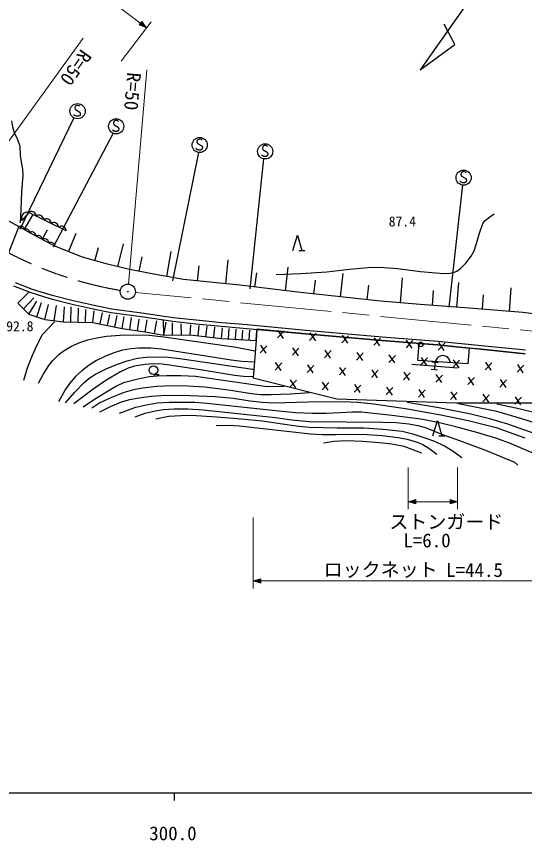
# Model space of a CAD drawing. Units: millimetres, scale not verified. Extents: x 40000 to 680000, y 20000 to 380000.
# Drawn here: x 347256 to 414114, y 198715 to 307242 of the extents above; entities that cross this region are included whole.
import ezdxf
from ezdxf.enums import TextEntityAlignment as Align

# ---------------------------------------------------------------- set-up
doc = ezdxf.new("R2010")
doc.units = ezdxf.units.MM
doc.header["$LTSCALE"] = 1000
doc.linetypes.add('CHAIN', pattern=[18.5, 12, -1.5, 3.5, -1.5])
for name, color, linetype, lineweight in [('M-BGD', 7, 'Continuous', 25), ('M-BGD-EXST', 7, 'Continuous', 25), ('M-BMK', 2, 'CHAIN', 13), ('M-BMK-SRVR', 3, 'Continuous', 25), ('M-STR-HTXT', 7, 'Continuous', 13), ('M-STR-STR1', 1, 'Continuous', 25), ('M-TTL-BAND', 7, 'Continuous', 25)]:
    doc.layers.add(name, color=color, linetype=linetype, lineweight=lineweight)
doc.styles.add('ＭＳ ゴシック', font='')
doc.styles.get('ＭＳ ゴシック').set_extended_font_data('MS Gothic')

msp = doc.modelspace()

# ---------------------------------------------------------------- linework, layer by layer
at = {"layer": 'M-BGD'}
for p, q in [((348866, 281440), (347934, 280348)), ((348038, 281116), (347950, 280970)), ((348147, 281244), (348038, 281116)), ((348277, 281353), (348147, 281244)), ((348450, 281427), (348277, 281353)), ((348287, 279160), (349461, 281144)), ((348587, 281457), (348450, 281427)), ((348705, 281467), (348587, 281457)), ((348866, 281440), (348705, 281467)), ((348967, 281512), (348859, 281443)), ((353782, 279000), (348866, 281440)), ((349056, 281542), (348967, 281512)), ((349164, 281562), (349056, 281542)), ((349311, 281562), (349164, 281562)), ((349439, 281523), (349311, 281562)), ((349557, 281464), (349439, 281523)), ((349666, 281386), (349557, 281464)), ((349755, 281268), (349666, 281386)), ((349804, 281170), (349755, 281268)), ((349834, 281082), (349804, 281170)), ((345346, 280801), (347581, 279578)), ((347905, 280788), (347897, 280649)), ((347897, 280649), (347906, 280531)), ((347950, 280970), (347905, 280788)), ((347906, 280531), (347958, 280376)), ((349844, 280954), (349834, 281082)), ((349952, 281023), (349844, 280954)), ((350040, 281053), (349952, 281023)), ((350148, 281073), (350040, 281053)), ((350296, 281073), (350148, 281073)), ((350424, 281034), (350296, 281073)), ((350542, 280976), (350424, 281034)), ((350650, 280897), (350542, 280976)), ((350739, 280780), (350650, 280897)), ((350789, 280682), (350739, 280780)), ((350818, 280593), (350789, 280682)), ((350829, 280466), (350818, 280593)), ((350937, 280535), (350829, 280466)), ((351025, 280564), (350937, 280535)), ((351133, 280584), (351025, 280564)), ((351281, 280585), (351133, 280584)), ((351409, 280546), (351281, 280585)), ((351527, 280487), (351409, 280546)), ((351635, 280409), (351527, 280487)), ((351724, 280291), (351635, 280409)), ((351773, 280193), (351724, 280291)), ((351803, 280105), (351773, 280193)), ((351813, 279977), (351803, 280105)), ((351921, 280046), (351813, 279977)), ((352010, 280076), (351921, 280046)), ((352118, 280096), (352010, 280076)), ((352265, 280096), (352118, 280096)), ((352393, 280057), (352265, 280096)), ((352511, 279998), (352393, 280057)), ((348994, 278743), (347581, 279578)), ((348994, 278743), (347581, 279578)), ((347700, 279600), (347618, 279556)), ((347765, 279617), (347700, 279600)), ((347845, 279626), (347765, 279617)), ((347952, 279618), (347845, 279626)), ((348043, 279583), (347952, 279618)), ((348125, 279534), (348043, 279583)), ((348200, 279472), (348125, 279534)), ((348258, 279382), (348200, 279472)), ((348289, 279308), (348258, 279382)), ((348305, 279242), (348289, 279308)), ((348306, 279149), (348305, 279242)), ((348388, 279194), (348306, 279149)), ((348454, 279210), (348388, 279194)), ((348533, 279219), (348454, 279210)), ((348640, 279212), (348533, 279219)), ((348731, 279177), (348640, 279212)), ((348814, 279128), (348731, 279177)), ((348888, 279065), (348814, 279128)), ((348946, 278975), (348888, 279065)), ((348977, 278902), (348946, 278975)), ((350649, 277860), (351332, 279138)), ((352620, 279920), (352511, 279998)), ((352708, 279802), (352620, 279920)), ((352758, 279704), (352708, 279802)), ((352788, 279616), (352758, 279704)), ((352798, 279488), (352788, 279616)), ((352906, 279557), (352798, 279488)), ((352994, 279587), (352906, 279557)), ((353102, 279607), (352994, 279587)), ((353250, 279607), (353102, 279607)), ((353378, 279568), (353250, 279607)), ((353496, 279510), (353378, 279568)), ((353604, 279431), (353496, 279510)), ((353693, 279314), (353604, 279431)), ((353742, 279216), (353693, 279314)), ((353772, 279127), (353742, 279216)), ((353782, 279000), (353772, 279127)), ((349054, 278824), (348954, 278764)), ((348994, 278836), (348977, 278902)), ((348994, 278743), (348994, 278836)), ((352304, 276977), (348994, 278743)), ((352304, 276977), (348994, 278743)), ((349135, 278849), (349054, 278824)), ((349234, 278864), (349135, 278849)), ((349368, 278860), (349234, 278864)), ((349483, 278822), (349368, 278860)), ((349589, 278765), (349483, 278822)), ((349685, 278691), (349589, 278765)), ((349763, 278582), (349685, 278691)), ((349805, 278491), (349763, 278582)), ((349830, 278410), (349805, 278491)), ((349836, 278294), (349830, 278410)), ((349926, 278348), (349836, 278294)), ((349999, 278370), (349926, 278348)), ((350088, 278384), (349999, 278370)), ((350208, 278380), (350088, 278384)), ((350312, 278345), (350208, 278380)), ((350407, 278295), (350312, 278345)), ((350494, 278228), (350407, 278295)), ((350564, 278130), (350494, 278228)), ((350602, 278048), (350564, 278130)), ((350624, 277975), (350602, 278048)), ((350629, 277871), (350624, 277975)), ((350729, 277930), (350629, 277871)), ((350810, 277955), (350729, 277930)), ((350909, 277970), (350810, 277955)), ((351043, 277967), (350909, 277970)), ((351158, 277928), (351043, 277967)), ((351264, 277871), (351158, 277928)), ((351360, 277797), (351264, 277871)), ((354120, 276250), (355103, 278702)), ((383626, 276422), (384225, 278419)), ((384225, 278419), (384825, 276422)), ((351438, 277688), (351360, 277797)), ((351480, 277598), (351438, 277688)), ((351505, 277517), (351480, 277598)), ((351511, 277400), (351505, 277517)), ((351601, 277454), (351511, 277400)), ((351674, 277476), (351601, 277454)), ((351763, 277490), (351674, 277476)), ((351883, 277487), (351763, 277490)), ((351987, 277452), (351883, 277487)), ((352082, 277401), (351987, 277452)), ((352169, 277334), (352082, 277401)), ((352239, 277236), (352169, 277334)), ((352277, 277155), (352239, 277236)), ((352299, 277082), (352277, 277155)), ((352304, 276977), (352299, 277082)), ((355935, 275523), (352304, 276977)), ((357574, 275074), (358051, 276808)), ((360579, 274287), (361325, 277305)), ((367041, 272987), (367622, 276306)), ((384425, 276422), (385225, 276422)), ((359213, 274624), (355935, 275523)), ((361944, 273950), (359213, 274624)), ((363390, 273661), (363776, 275590)), ((374789, 272048), (375105, 275204)), ((364836, 273372), (361944, 273950)), ((371094, 272417), (371291, 274389)), ((382638, 271117), (383023, 274210)), ((369246, 272602), (364836, 273372)), ((376637, 271863), (369246, 272602)), ((378637, 271614), (378869, 273473)), ((386395, 270680), (386591, 272520)), ((389909, 270306), (390239, 273400)), ((397782, 269519), (398068, 272826)), ((346868, 271753), (349142, 270877)), ((347075, 272208), (349305, 271350)), ((349305, 271350), (351780, 270587)), ((384638, 270868), (376637, 271863)), ((393423, 269931), (393628, 271857)), ((405205, 268933), (405450, 272189)), ((412125, 268404), (412365, 271512)), ((347419, 269465), (348818, 270891)), ((349142, 270877), (351645, 270106)), ((351780, 270587), (354696, 269843)), ((395179, 269744), (384638, 270868)), ((401992, 269174), (402142, 271172)), ((408583, 268677), (408730, 270586)), ((347419, 269465), (348895, 268019)), ((348157, 268742), (349556, 270168)), ((348895, 268019), (349923, 269732)), ((349951, 267686), (350552, 269591)), ((351007, 267354), (351451, 269301)), ((351645, 270106), (354586, 269356)), ((352223, 267180), (352505, 269158)), ((354586, 269356), (357360, 268731)), ((354696, 269843), (357461, 269220)), ((357461, 269220), (359779, 268744)), ((400385, 269295), (395179, 269744)), ((406812, 268813), (400385, 269295)), ((353438, 267007), (353595, 268998)), ((354408, 266992), (354437, 268989)), ((355377, 266978), (355405, 268826)), ((356347, 266964), (356372, 268664)), ((357316, 266949), (357486, 268475)), ((357360, 268731), (359696, 268251)), ((358278, 266747), (358589, 268220)), ((359696, 268251), (363660, 267730)), ((359779, 268744), (363734, 268224)), ((363734, 268224), (367875, 267600)), ((413896, 268267), (406812, 268813)), ((421094, 267368), (413896, 268267)), ((348895, 268019), (351007, 267354)), ((351007, 267354), (353438, 267007)), ((353438, 267007), (357316, 266949)), ((359240, 266544), (359548, 268005)), ((360203, 266342), (360526, 267877)), ((361165, 266139), (361443, 267715)), ((362179, 265995), (362406, 267583)), ((363194, 265850), (363409, 267358)), ((363660, 267730), (367810, 267105)), ((364209, 265706), (364463, 267287)), ((365424, 265489), (365720, 267147)), ((366639, 265272), (366623, 267269)), ((366639, 265272), (366945, 266983)), ((367810, 267105), (370871, 266772)), ((367875, 267600), (370917, 267269)), ((370917, 267269), (374273, 266957)), ((357316, 266949), (361165, 266139)), ((361165, 266139), (364209, 265706)), ((367797, 265282), (367783, 266890)), ((368954, 265291), (368942, 266775)), ((370112, 265301), (370181, 266636)), ((370871, 266772), (374229, 266459)), ((371147, 265185), (371298, 266542)), ((372181, 265070), (372337, 266463)), ((373216, 264954), (373369, 266325)), ((374229, 266459), (377566, 266167)), ((374250, 264838), (374375, 266254)), ((374273, 266957), (377613, 266664)), ((375159, 264781), (375245, 266130)), ((376068, 264723), (376153, 266062)), ((376976, 264665), (377057, 265926)), ((377566, 266167), (385305, 265438)), ((377613, 266664), (385348, 265935)), ((377885, 264607), (377968, 265916)), ((378877, 266044), (378794, 264549)), ((385305, 265438), (378877, 266044)), ((382406, 264838), (381684, 265894)), ((385348, 265935), (395376, 265060)), ((364209, 265706), (366639, 265272)), ((366639, 265272), (370112, 265301)), ((370112, 265301), (374250, 264838)), ((374250, 264838), (378794, 264549)), ((378794, 264549), (378875, 265826)), ((382481, 265834), (381608, 264898)), ((385305, 265438), (395337, 264563)), ((395337, 264563), (385305, 265438)), ((386709, 265514), (385836, 264579)), ((386634, 264518), (385912, 265574)), ((390937, 265195), (390065, 264259)), ((390862, 264199), (390140, 265255)), ((395165, 264875), (394293, 263940)), ((395090, 263879), (394368, 264935)), ((395376, 265060), (402723, 264476)), ((378794, 264549), (378422, 259646)), ((380207, 263881), (379334, 262945)), ((380132, 262885), (379410, 263941)), ((395337, 264563), (402679, 263979)), ((402679, 263979), (395337, 264563)), ((399394, 264556), (398521, 263620)), ((399318, 263560), (398596, 264616)), ((400087, 261956), (400230, 264174)), ((400230, 264174), (402679, 263979)), ((402679, 263979), (408415, 263416)), ((402679, 263979), (406825, 263572)), ((406825, 263572), (402679, 263979)), ((402723, 264476), (408465, 263913)), ((403622, 264236), (402749, 263301)), ((403546, 263241), (402824, 264297)), ((408465, 263913), (414253, 263329)), ((384435, 263562), (383563, 262626)), ((384360, 262566), (383638, 263622)), ((388663, 263242), (387791, 262307)), ((388588, 262246), (387866, 263302)), ((392891, 262923), (392019, 261987)), ((392816, 261927), (392094, 262983)), ((397044, 261607), (396322, 262663)), ((406825, 263572), (406649, 261498)), ((408415, 263416), (406825, 263572)), ((408415, 263416), (414197, 262833)), ((414197, 262833), (408415, 263416)), ((382161, 261609), (381289, 260673)), ((382086, 260613), (381364, 261669)), ((397120, 262603), (396247, 261668)), ((406649, 261498), (400087, 261956)), ((401348, 262284), (400475, 261348)), ((401272, 261288), (400550, 262344)), ((401933, 261744), (402730, 261677)), ((402331, 261711), (402248, 260715)), ((402467, 262030), (402371, 261797)), ((402601, 262221), (402467, 262030)), ((402814, 262406), (402601, 262221)), ((403022, 262512), (402814, 262406)), ((403267, 262575), (403022, 262512)), ((403586, 262553), (403267, 262575)), ((403820, 262456), (403586, 262553)), ((404011, 262323), (403820, 262456)), ((404196, 262110), (404011, 262323)), ((404302, 261902), (404196, 262110)), ((404365, 261657), (404302, 261902)), ((405576, 261964), (404703, 261029)), ((405501, 260969), (404779, 262025)), ((409804, 261645), (408931, 260709)), ((409729, 260649), (409007, 261705)), ((386389, 261289), (385517, 260354)), ((386314, 260294), (385592, 261350)), ((390618, 260970), (389745, 260035)), ((390542, 259974), (389820, 261030)), ((394846, 260651), (393973, 259715)), ((394770, 259655), (394048, 260711)), ((399278, 261464), (405301, 260962)), ((402647, 260682), (401850, 260749)), ((414032, 261325), (413160, 260390)), ((413957, 260330), (413235, 261386)), ((365271, 260092), (366021, 260092)), ((378422, 259646), (389394, 256892)), ((384040, 258341), (383318, 259397)), ((399074, 260331), (398201, 259396)), ((398998, 259335), (398277, 260391)), ((403302, 260012), (402429, 259076)), ((403227, 259016), (402505, 260072)), ((407530, 259692), (406657, 258757)), ((407455, 258697), (406733, 259753)), ((411683, 258377), (410961, 259433)), ((384115, 259337), (383243, 258401)), ((388344, 259017), (387471, 258082)), ((388268, 258022), (387546, 259078)), ((392572, 258698), (391699, 257763)), ((392496, 257702), (391774, 258758)), ((396800, 258379), (395927, 257443)), ((396725, 257383), (396003, 258439)), ((411758, 259373), (410886, 258437)), ((401028, 258059), (400155, 257124)), ((400953, 257063), (400231, 258119)), ((405256, 257740), (404384, 256804)), ((405181, 256744), (404459, 257800)), ((409484, 257420), (408612, 256485)), ((409409, 256425), (408687, 257480)), ((389394, 256892), (405106, 256341)), ((405106, 256341), (422969, 256396)), ((413712, 257101), (412840, 256165)), ((413637, 256105), (412915, 257161)), ((402044, 252016), (402644, 254013)), ((402644, 254013), (403243, 252016)), ((402844, 252016), (403643, 252016))]:
    msp.add_line(p, q, dxfattribs=at)
for points in [[(346587, 293501), (346716, 292709), (346955, 291957), (347408, 291057), (347682, 290154), (347731, 288949), (347902, 287857), (348045, 287139), (348090, 286349), (347900, 284151), (347809, 281797), (347753, 280049)], [(381431, 273244), (384672, 273376), (388113, 273626), (391077, 273974), (394041, 274218), (395641, 274184), (397397, 274040), (400437, 273665), (403471, 273394), (404271, 273434), (404887, 273556), (405225, 273693), (405705, 274043), (406404, 274756), (407114, 275665), (407473, 276381), (407804, 277332), (408136, 278573), (408651, 279980), (408941, 280366), (409533, 280873), (410141, 281238)], [(348220, 259332), (348711, 260950), (349343, 262633), (349956, 264005), (350693, 265366), (352239, 267038)], [(350148, 258969), (350748, 260096), (351507, 261271), (352023, 261920), (352872, 262767), (353537, 263261), (354509, 263822), (355607, 264306), (356651, 264652), (357817, 264933), (359083, 265120), (360894, 265275), (362716, 265329), (364714, 265249), (366642, 265065), (376149, 263710), (378634, 263221)], [(378525, 261695), (376928, 261784), (375517, 261957), (366322, 263426), (364928, 263544), (363354, 263560), (362356, 263482), (361221, 263280), (360072, 262935), (358863, 262449), (357788, 261915), (356804, 261308), (355854, 260575), (355030, 259808), (354234, 258909), (353644, 258072), (352771, 256497)], [(353699, 256370), (354873, 257731), (356141, 259039), (356809, 259587), (357648, 260125), (359065, 260833), (360540, 261450), (361838, 261895), (363196, 262233), (364331, 262378), (365531, 262422), (367266, 262353), (369056, 262170), (378318, 260773), (378400, 260768)], [(378309, 259768), (377127, 259805), (375937, 259942), (371738, 260672), (367398, 261323), (366406, 261448), (365234, 261479), (364177, 261403), (362794, 261181), (361972, 260920), (360961, 260458), (359163, 259393), (357329, 258180), (354806, 256225)], [(356025, 255843), (357535, 256861), (359250, 257886), (360427, 258581), (361522, 259093), (363070, 259495), (364718, 259806), (365790, 259924), (366989, 259948), (368903, 259968), (370811, 259881), (380251, 258518), (382492, 258569)], [(385837, 257697), (383328, 257503), (380781, 257415), (379382, 257430), (378187, 257546), (375145, 258038), (371985, 258432), (369834, 258567), (367741, 258599), (365744, 258505), (363823, 258307), (362669, 258073), (361428, 257715), (359748, 257073), (358228, 256361), (357182, 255643)], [(358237, 255189), (359619, 255879), (361095, 256499), (362181, 256809), (363362, 257027), (365030, 257253), (366893, 257383), (370132, 257333), (373386, 257178), (375774, 256952), (377990, 256642), (379577, 256450), (381146, 256372), (385601, 256509), (390294, 256542), (392132, 256454), (394294, 256242), (398731, 255557), (403095, 254763), (406697, 254014), (410403, 253132), (414177, 251746)], [(415363, 249677), (413894, 250308), (412355, 250969), (410475, 251648), (407840, 252454), (405077, 253189), (402747, 253758), (400489, 254205), (396655, 254712), (392672, 255127), (391466, 255146), (389871, 255047), (388011, 254949), (386173, 254956), (383976, 255057), (381765, 255267), (372304, 256253), (370715, 256384), (368916, 256419), (367344, 256419), (365767, 256301), (364328, 256056), (362773, 255684), (360777, 254968)], [(398666, 256448), (402851, 255744), (407058, 254927), (409488, 254299), (411866, 253581), (415492, 252337), (419069, 251221), (423157, 250481), (427269, 249844), (431191, 249406), (435009, 248872), (436532, 248527), (437978, 248099), (438911, 247738), (439917, 247231), (440651, 246797)], [(448265, 247775), (447172, 248276), (445991, 248694), (443268, 249337), (440465, 249879), (437380, 250233), (434201, 250495), (430981, 250740), (427752, 251092), (424979, 251498), (422223, 252005), (419487, 252593), (416934, 253241), (413741, 254266), (410457, 255200), (405441, 256231)], [(410489, 256209), (413205, 255642), (415880, 254980), (419452, 254057), (423324, 253170), (425683, 252770), (427913, 252492), (430905, 252304), (433908, 252217), (438023, 252079), (442135, 251836), (444174, 251667), (446251, 251393), (448205, 250974), (450209, 250436), (451143, 250076), (452215, 249538), (452734, 249253)], [(362887, 254514), (364208, 254976), (365514, 255313), (366596, 255483), (367992, 255580), (369817, 255562), (371812, 255437), (381325, 254428), (383482, 254126), (385763, 253922), (395490, 253829), (397240, 253770), (398876, 253614), (400057, 253391), (401158, 253068), (403316, 252188), (405575, 251382), (409206, 250028), (412813, 248525), (413254, 248135)], [(405869, 249134), (404743, 249967), (403601, 250665), (402329, 251251), (401179, 251673), (399576, 252196), (398015, 252585), (395487, 252845), (392994, 253001), (389481, 253011), (385825, 253131), (384059, 253296), (382281, 253567), (379584, 253926), (376844, 254188), (373640, 254475), (370255, 254674), (368887, 254664), (367326, 254540), (365576, 254205)], [(373525, 253369), (375124, 253397), (376595, 253323), (385953, 252264), (387549, 252176), (389323, 252189), (391162, 252242), (393360, 252192), (395378, 252055), (397486, 251798), (398663, 251567), (400004, 251189), (400657, 250915), (401513, 250400), (402566, 249589)], [(387652, 251079), (389037, 251292), (390614, 251410), (392813, 251313), (395009, 251113), (396635, 250944), (398212, 250667), (400547, 249771)]]:
    msp.add_lwpolyline(points, dxfattribs=at)
for centre, major_axis in [((400452, 264054), (300, 0)), ((365271, 260661), (570, 0))]:
    msp.add_ellipse(centre, major_axis=major_axis, ratio=0.999162, dxfattribs=at)
at = {"layer": 'M-BGD-EXST'}
for p, q in [((354976, 295411), (354936, 295172)), ((355216, 295531), (354976, 295411)), ((355375, 295531), (355216, 295531)), ((355535, 295491), (355375, 295531)), ((355615, 295411), (355535, 295491)), ((354896, 294213), (354816, 294333)), ((355136, 294093), (354896, 294213)), ((354936, 295172), (355016, 294972)), ((355016, 294972), (355575, 294652)), ((355615, 294213), (355415, 294093)), ((355575, 294652), (355655, 294453)), ((355655, 294453), (355615, 294213)), ((354801, 293905), (347677, 279205)), ((355415, 294093), (355136, 294093)), ((360051, 293414), (360011, 293174)), ((360011, 293174), (360091, 292974)), ((360291, 293534), (360051, 293414)), ((360451, 293534), (360291, 293534)), ((360611, 293494), (360451, 293534)), ((360691, 293414), (360611, 293494)), ((359971, 292215), (359891, 292335)), ((360211, 292096), (359971, 292215)), ((360091, 292974), (360651, 292655)), ((360491, 292096), (360211, 292096)), ((360691, 292215), (360491, 292096)), ((360651, 292655), (360731, 292455)), ((360731, 292455), (360691, 292215)), ((359973, 291872), (352087, 276875)), ((371048, 290955), (371008, 290715)), ((371287, 291075), (371048, 290955)), ((371447, 291075), (371287, 291075)), ((371607, 291035), (371447, 291075)), ((371687, 290955), (371607, 291035)), ((370968, 289757), (370888, 289877)), ((371008, 290715), (371088, 290516)), ((371088, 290516), (371647, 290196)), ((371647, 290196), (371727, 289996)), ((371727, 289996), (371687, 289757)), ((379660, 290110), (379620, 289870)), ((379620, 289870), (379700, 289670)), ((379900, 290230), (379660, 290110)), ((380060, 290230), (379900, 290230)), ((380220, 290190), (380060, 290230)), ((380300, 290110), (380220, 290190)), ((371209, 289330), (367775, 272426)), ((371207, 289637), (370968, 289757)), ((371487, 289637), (371207, 289637)), ((371687, 289757), (371487, 289637)), ((379580, 288912), (379500, 289031)), ((379820, 288792), (379580, 288912)), ((379700, 289670), (380260, 289351)), ((380100, 288792), (379820, 288792)), ((380300, 288912), (380100, 288792)), ((380260, 289351), (380340, 289151)), ((380340, 289151), (380300, 288912)), ((379774, 288483), (377951, 271367)), ((405780, 286652), (405740, 286413)), ((406019, 286772), (405780, 286652)), ((406179, 286772), (406019, 286772)), ((406339, 286732), (406179, 286772)), ((406419, 286652), (406339, 286732)), ((405700, 285454), (405620, 285574)), ((405939, 285334), (405700, 285454)), ((405740, 286413), (405820, 286213)), ((405820, 286213), (406379, 285893)), ((406419, 285454), (406219, 285334)), ((406379, 285893), (406459, 285694)), ((406459, 285694), (406419, 285454)), ((405965, 285051), (404142, 268952)), ((406219, 285334), (405939, 285334))]:
    msp.add_line(p, q, dxfattribs=at)
for centre in [(355295, 294772), (360371, 292775), (371367, 290316), (379980, 289471), (406099, 286013)]:
    msp.add_ellipse(centre, major_axis=(999, 0), ratio=0.999162, dxfattribs=at)
at = {"layer": 'M-BMK'}
msp.add_line((425499, 264784), (362899, 270901), dxfattribs=at)
for start_param in [4.0582362, 4.0582359]:
    msp.add_ellipse((369336, 320373), major_axis=(49971, 0), ratio=0.999162, start_param=start_param, end_param=4.5431073, dxfattribs=at)
at = {"layer": 'M-BMK-SRVR'}
for p, q in [((419325, 327230), (400391, 300212)), ((404949, 303571), (403525, 306208)), ((400391, 300212), (404949, 303571))]:
    msp.add_line(p, q, dxfattribs=at)
for major_axis in [(999, 0), (40, 0)]:
    msp.add_ellipse((361904, 270998), major_axis=major_axis, ratio=0.999162, dxfattribs=at)
at = {"layer": 'M-STR-HTXT'}
for p, q in [((313206, 344499), (364362, 305754)), ((364965, 306550), (361021, 301351)), ((363396, 306135), (363734, 306580)), ((364362, 305754), (363396, 306135)), ((363476, 306174), (363718, 306493)), ((364139, 305923), (363476, 306174)), ((363556, 306214), (363701, 306405)), ((364011, 306020), (363556, 306214)), ((363637, 306253), (363685, 306317)), ((363820, 306165), (363637, 306253)), ((363685, 306317), (363820, 306165)), ((363701, 306405), (364011, 306020)), ((363718, 306493), (364139, 305923)), ((363734, 306580), (364362, 305754)), ((338929, 280750), (356038, 304400)), ((361990, 271993), (364414, 300216)), ((398818, 247863), (398818, 242343)), ((405315, 242343), (405315, 247863)), ((398818, 243341), (399817, 243621)), ((398818, 243341), (405315, 243341)), ((399817, 243062), (398818, 243341)), ((399098, 243341), (399777, 243541)), ((399777, 243142), (399098, 243341)), ((399257, 243341), (399737, 243461)), ((399737, 243222), (399257, 243341)), ((399497, 243341), (399697, 243381)), ((399697, 243302), (399497, 243341)), ((399697, 243381), (399697, 243302)), ((399737, 243461), (399737, 243222)), ((399777, 243541), (399777, 243142)), ((399817, 243621), (399817, 243062)), ((404315, 243062), (404315, 243621)), ((404315, 243621), (405315, 243341)), ((405315, 243341), (404315, 243062)), ((404355, 243142), (404355, 243541)), ((404355, 243541), (405035, 243341)), ((405035, 243341), (404355, 243142)), ((404395, 243222), (404395, 243461)), ((404395, 243461), (404875, 243341)), ((404875, 243341), (404395, 243222)), ((404435, 243302), (404435, 243381)), ((404435, 243381), (404635, 243341)), ((404635, 243341), (404435, 243302)), ((378398, 241255), (378398, 231910)), ((378398, 232908), (379397, 233188)), ((378398, 232908), (423066, 232908)), ((379397, 232629), (378398, 232908)), ((378678, 232908), (379357, 233108)), ((379357, 232709), (378678, 232908)), ((378838, 232908), (379317, 233028)), ((379317, 232788), (378838, 232908)), ((379078, 232908), (379277, 232948)), ((379277, 232868), (379078, 232908)), ((379277, 232948), (379277, 232868)), ((379317, 233028), (379317, 232788)), ((379357, 233108), (379357, 232709)), ((379397, 233188), (379397, 232629))]:
    msp.add_line(p, q, dxfattribs=at)
at = {"layer": 'M-STR-STR1'}
msp.add_line((347581, 279578), (344978, 273092), dxfattribs=at)
at = {"layer": 'M-TTL-BAND'}
for p, q in [((40000, 205000), (579000, 205000)), ((368000, 205000), (368000, 204000))]:
    msp.add_line(p, q, dxfattribs=at)

# ---------------------------------------------------------------- texts
at = {"layer": 'M-STR-HTXT', "style": 'ＭＳ ゴシック'}
for rotation, p in [(234.677, (355315, 303379)), (265.396, (361272, 299978))]:
    msp.add_text('R=50', height=1833, rotation=rotation, dxfattribs=at).set_placement(p, align=Align.BOTTOM_LEFT)
for s, height, p in [('87.4', 1320, (396243, 279193)), ('92.8', 1320, (345906, 265391)), ('ストンガード', 1833, (396322, 239230)), ('L=6.0', 1833, (398163, 236778)), ('ロックネット', 1833, (387678, 232933)), ('L=44.5', 1833, (403797, 232873))]:
    msp.add_text(s, height=height, dxfattribs=at).set_placement(p, align=Align.BOTTOM_LEFT)
at = {"layer": 'M-TTL-BAND', "style": 'ＭＳ ゴシック'}
msp.add_text('300.0', height=1833, dxfattribs=at).set_placement((367844, 198195), align=Align.BOTTOM_CENTER)

doc.saveas('drawing.dxf')
